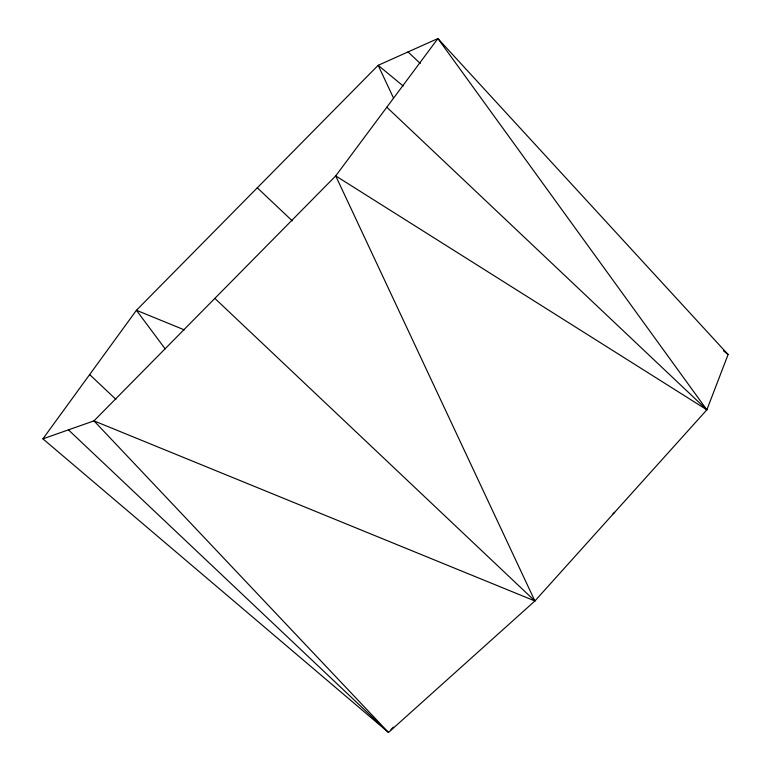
<?xml version="1.0" encoding="UTF-8"?>
<svg xmlns="http://www.w3.org/2000/svg" width="771" height="771" viewBox="0 0 771 771"><rect width="100%" height="100%" fill="white"/><g stroke="black" fill="none" stroke-linecap="round" stroke-linejoin="round"><path stroke-width="1.16" d="M68.446 429.861L388.497 732.45L93.975 420.87L534.901 600.975L335.722 175.894L706.862 409.815L728.094 354.525L437.909 38.55L378.166 65.313L136.428 310.289L42.906 438.844L388.497 732.45L534.901 600.975L706.862 409.815L437.909 38.55L335.722 175.894L93.975 420.87L42.906 438.844M390.897 729.771L393.306 727.101M612.868 513.9L614.66 512.31M184.298 329.853L136.428 310.289L165.196 348.906M403.223 86.024L378.166 65.313L393.489 98.013M723.449 350.689L728.094 354.525L723.718 350.391M408.042 51.927L420.282 63.501M386.811 107.217L706.862 409.815M257.292 187.806L292.276 220.872M214.849 298.377L534.901 600.975M89.667 374.571L115.901 399.368"/></g></svg>
